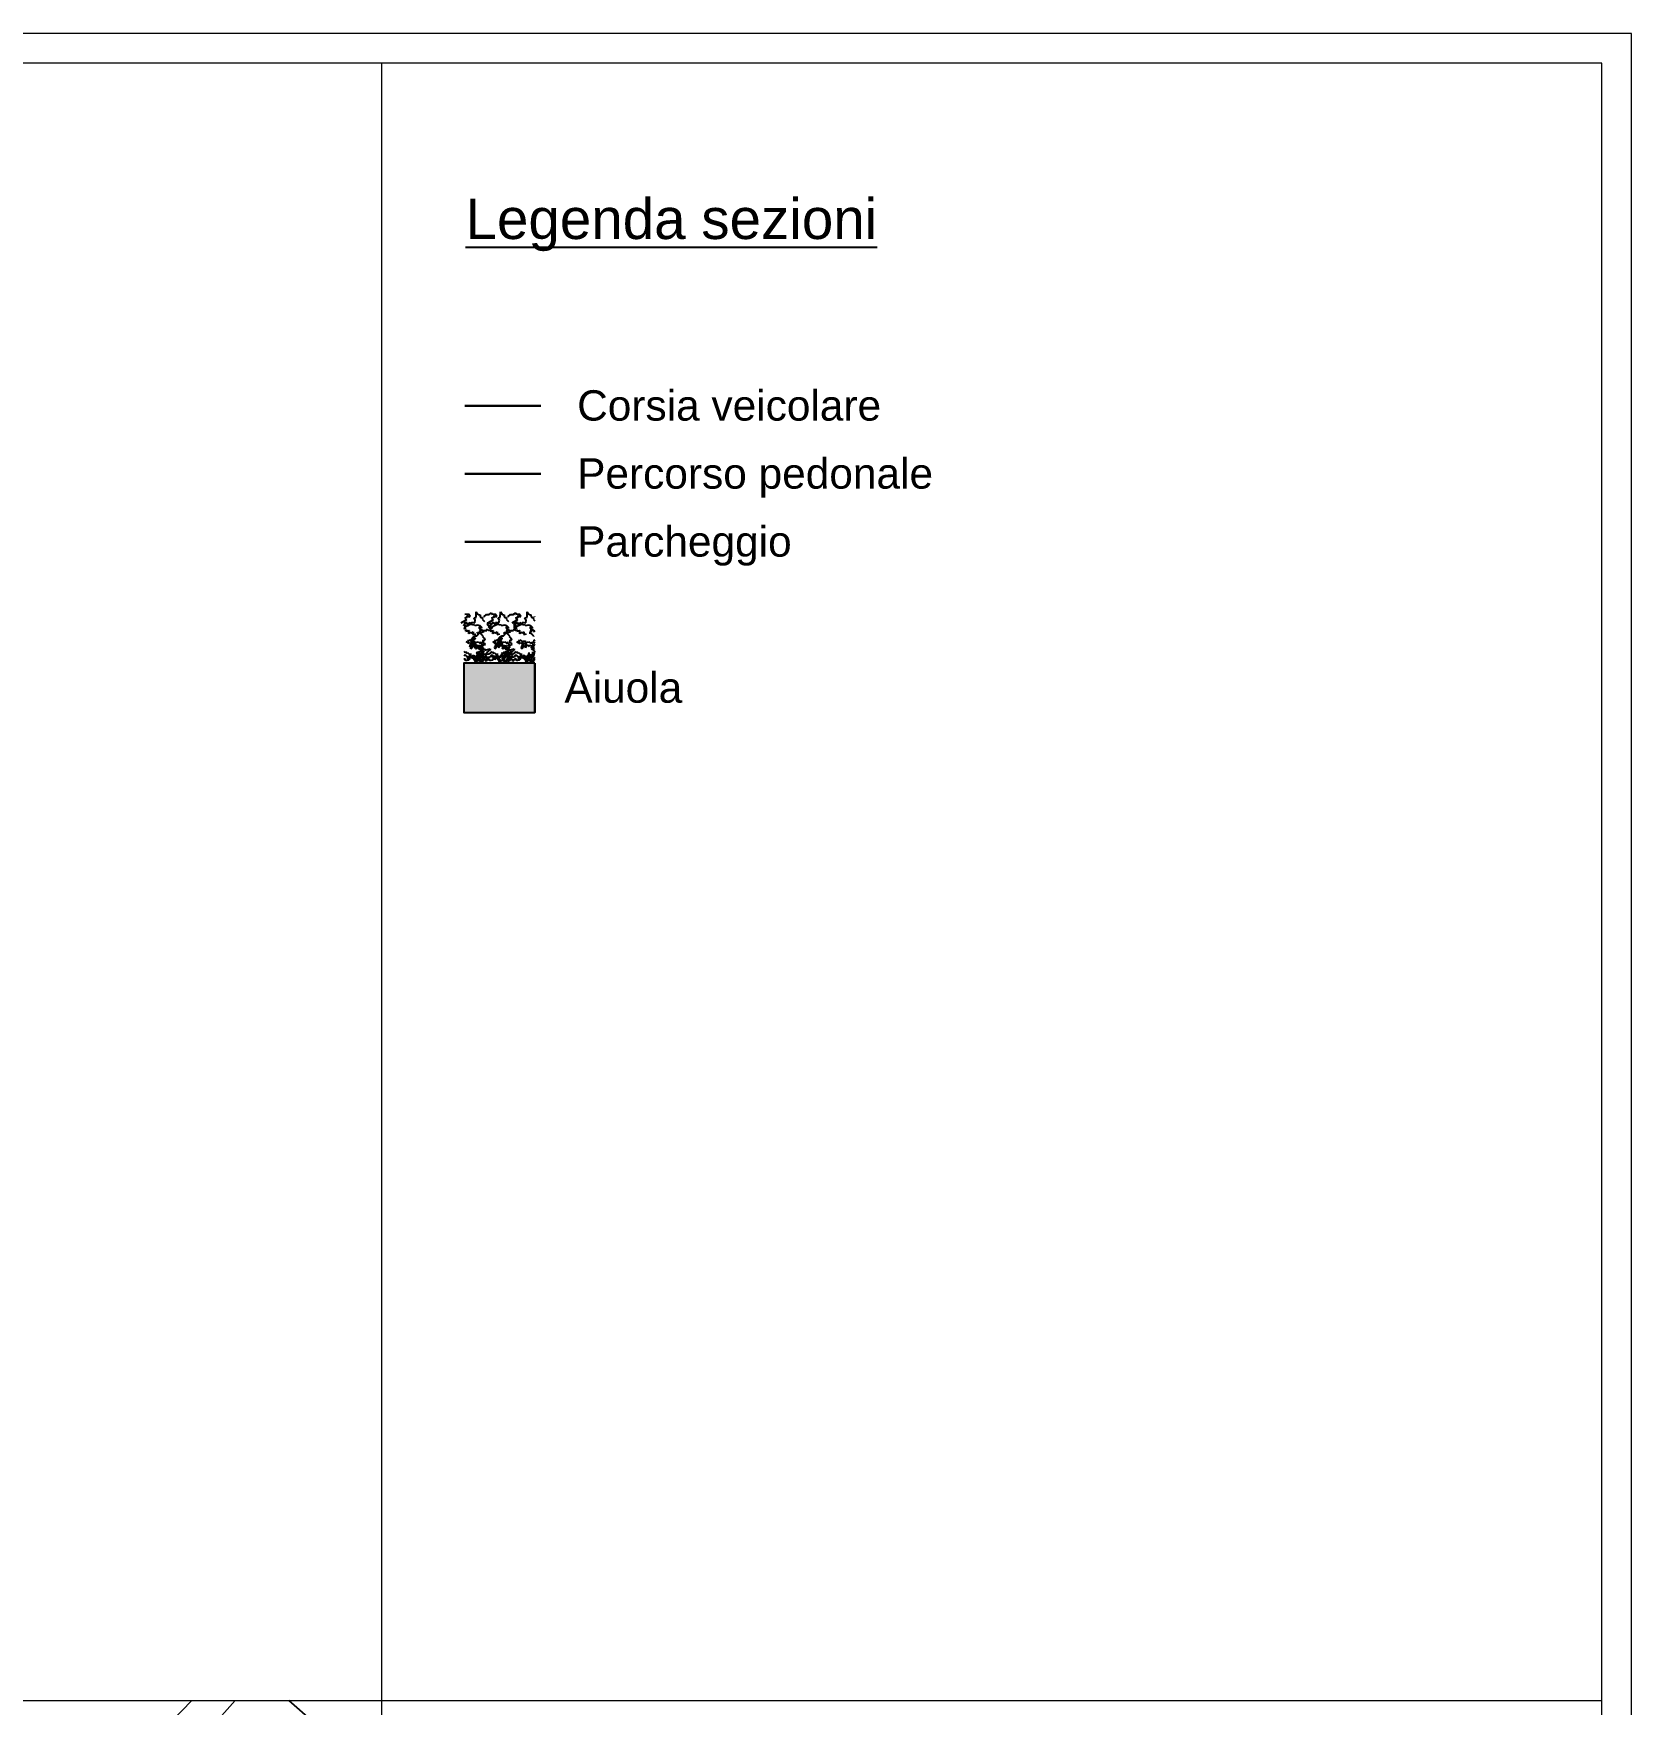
# Model space of a CAD drawing. Header units: millimetres. Extents: x 366 to 1555, y 702 to 1543.
# Drawn here: x 1286.3 to 1554.8, y 1261.9 to 1542.7 of the extents above; entities that cross this region are included whole.
import ezdxf

# ---------------------------------------------------------------- set-up
doc = ezdxf.new("R2010")
doc.units = ezdxf.units.MM
for name, color, linetype, lineweight in [('1_BASE', 7, 'Continuous', 0), ('1_CARTIGLIO', 7, 'Continuous', 9), ('6_SEDE STRADALE', 7, 'Continuous', 30), ('6_SEZIONE MARCI', 30, 'Continuous', 30), ('6_SEZIONE PARCH', 251, 'Continuous', 30)]:
    doc.layers.add(name, color=color, linetype=linetype, lineweight=lineweight)
for name, color, linetype in [('4_zona 30', 252, 'Continuous'), ('6_ERBA', 92, 'Continuous'), ('cartiglio', 7, 'Continuous'), ('PIANTE', 96, 'Continuous')]:
    doc.layers.add(name, color=color, linetype=linetype)
doc.styles.get("Standard").update_dxf_attribs({"font": 'arial.ttf'})

msp = doc.modelspace()

# ---------------------------------------------------------------- hatches: boundary and pattern name
at = {"layer": '6_ERBA', "ltscale": 100, "transparency": 33554687}
h = msp.add_hatch(color=24, dxfattribs=at)
h.dxf.hatch_style = 1
h.paths.add_polyline_path([(1358.58428, 1436.87445), (1358.58428, 1428.57445), (1370.53071, 1428.57445), (1370.53071, 1436.87445)])

# ---------------------------------------------------------------- linework, layer by layer
at = {"layer": '1_BASE'}
msp.add_line((1312.89448, 1262.63522), (1304.17439, 1253.67422), dxfattribs=at)
for points in [[(1320.13906, 1262.63522), (1316.06439, 1257.99422), (1325.39339, 1249.80722), (1327.64339, 1252.43622), (1329.83839, 1255.01422), (1333.28339, 1259.03322), (1329.17821, 1262.63522)], [(1329.17821, 1262.63522), (1333.28339, 1259.03322), (1325.38293, 1249.8164), (1316.06439, 1257.99422), (1320.13906, 1262.63522)]]:
    msp.add_lwpolyline(points, dxfattribs=at)
at = {"layer": '1_CARTIGLIO'}
msp.add_line((1344.79901, 998.68381), (1344.79901, 1537.68381), dxfattribs=at)
for points in [[(365.79901, 701.68381), (1554.79901, 701.68381), (1554.79901, 1542.68381), (365.79901, 1542.68381)], [(370.79901, 706.68381), (1549.79901, 706.68381), (1549.79901, 1537.68381), (370.79901, 1537.68381)]]:
    msp.add_lwpolyline(points, close=True, dxfattribs=at)
at = {"layer": '1_CARTIGLIO', "ltscale": 100}
msp.add_lwpolyline([(719.0962, 706.68381), (719.0962, 1262.63522), (1549.79901, 1262.63522)], dxfattribs=at)
at = {"layer": '4_zona 30'}
for p, q in [((1358.58428, 1436.87445), (1358.58428, 1428.57445)), ((1370.53071, 1436.87445), (1370.53071, 1428.57445))]:
    msp.add_line(p, q, dxfattribs=at)
msp.add_lwpolyline([(1370.53071, 1436.87445), (1358.58428, 1436.87445), (1358.58428, 1428.57445), (1370.53071, 1428.57445), (1370.53071, 1436.87445)], dxfattribs=at)
at = {"layer": '6_SEDE STRADALE', "ltscale": 100}
msp.add_line((1358.7531, 1480.11878), (1371.5031, 1480.11878), dxfattribs=at)
at = {"layer": '6_SEZIONE MARCI', "ltscale": 100}
msp.add_line((1358.7531, 1468.69293), (1371.5031, 1468.69293), dxfattribs=at)
at = {"layer": '6_SEZIONE PARCH', "ltscale": 100}
msp.add_line((1358.7531, 1457.26707), (1371.5031, 1457.26707), dxfattribs=at)
at = {"layer": 'PIANTE', "linetype": 'Continuous'}
for p, q in [((1359.04044, 1444.15387), (1358.0922, 1443.58274)), ((1358.91114, 1443.61203), (1358.50885, 1443.15805)), ((1358.96626, 1443.02738), (1358.52677, 1443.31914)), ((1358.65608, 1443.6999), (1359.29325, 1443.41976)), ((1359.12665, 1444.57856), (1358.73873, 1444.44676)), ((1358.73873, 1444.44676), (1359.04044, 1444.15387)), ((1358.7531, 1445.13505), (1359.36236, 1445.14954)), ((1358.96861, 1443.84634), (1358.91114, 1443.61203)), ((1358.93987, 1443.09948), (1359.25596, 1443.21663)), ((1359.25596, 1444.90074), (1359.05481, 1444.84216)), ((1359.05481, 1444.84216), (1359.12665, 1444.57856)), ((1359.25596, 1444.71036), (1359.25596, 1444.90074)), ((1359.41399, 1444.54927), (1359.25596, 1444.71036)), ((1359.25596, 1443.21663), (1359.66866, 1443.41131)), ((1359.29325, 1443.41976), (1359.41742, 1443.71508)), ((1359.36236, 1445.14954), (1359.6295, 1444.82752)), ((1359.6295, 1444.82752), (1359.41399, 1444.54927)), ((1359.41742, 1443.71508), (1359.94914, 1443.36308)), ((1359.66866, 1443.41131), (1360.36403, 1443.34803)), ((1359.94914, 1443.36308), (1359.86293, 1443.77311)), ((1359.86293, 1443.77311), (1360.43762, 1443.68525)), ((1360.31148, 1444.4745), (1360.66745, 1444.60529)), ((1360.51016, 1444.11167), (1360.31148, 1444.4745)), ((1360.36403, 1443.34803), (1360.48407, 1443.19615)), ((1360.43762, 1443.68525), (1360.51016, 1444.11167)), ((1360.48407, 1443.19615), (1360.89385, 1443.31006)), ((1360.66745, 1444.60529), (1360.68187, 1445.50116)), ((1360.68187, 1445.50116), (1360.99444, 1445.04407)), ((1360.89385, 1443.31006), (1361.25266, 1443.20576)), ((1360.99444, 1445.04407), (1361.32143, 1445.03141)), ((1361.25266, 1443.20576), (1361.52714, 1442.93035)), ((1361.32143, 1445.03141), (1361.34276, 1444.63714)), ((1361.34276, 1444.63714), (1361.73742, 1444.58209)), ((1361.73742, 1444.58209), (1361.67321, 1444.28567)), ((1361.67321, 1444.28567), (1362.0755, 1443.89028)), ((1361.95472, 1444.68967), (1362.37278, 1445.04828)), ((1362.37278, 1445.04828), (1362.83696, 1445.07647)), ((1362.56833, 1443.31914), (1362.69764, 1443.6999)), ((1363.00782, 1443.02738), (1362.56833, 1443.31914)), ((1363.54096, 1444.15387), (1362.59272, 1443.58274)), ((1362.69764, 1443.6999), (1363.33482, 1443.41976)), ((1362.83696, 1445.07647), (1363.25856, 1445.33518)), ((1363.41165, 1443.61203), (1363.00937, 1443.15805)), ((1363.00937, 1443.15805), (1363.02263, 1442.7869)), ((1363.62716, 1444.57856), (1363.23925, 1444.44676)), ((1363.23925, 1444.44676), (1363.54096, 1444.15387)), ((1363.25856, 1445.33518), (1363.25362, 1445.13505)), ((1363.25362, 1445.13505), (1363.86287, 1445.14954)), ((1363.33482, 1443.41976), (1363.45899, 1443.71508)), ((1363.46912, 1443.84634), (1363.41165, 1443.61203)), ((1363.44039, 1443.09948), (1363.75647, 1443.21663)), ((1363.45899, 1443.71508), (1363.9907, 1443.36308)), ((1363.75647, 1444.90074), (1363.55533, 1444.84216)), ((1363.55533, 1444.84216), (1363.62716, 1444.57856)), ((1363.75647, 1444.71036), (1363.75647, 1444.90074)), ((1363.91451, 1444.54927), (1363.75647, 1444.71036)), ((1363.75647, 1443.21663), (1364.16917, 1443.41131)), ((1363.86287, 1445.14954), (1364.13002, 1444.82752)), ((1363.9907, 1443.36308), (1363.9045, 1443.77311)), ((1363.9045, 1443.77311), (1364.47919, 1443.68525)), ((1364.13002, 1444.82752), (1363.91451, 1444.54927)), ((1364.16917, 1443.41131), (1364.86455, 1443.34803)), ((1364.35304, 1444.4745), (1364.70901, 1444.60529)), ((1364.55172, 1444.11167), (1364.35304, 1444.4745)), ((1364.47919, 1443.68525), (1364.55172, 1444.11167)), ((1364.70901, 1444.60529), (1364.72343, 1445.50116)), ((1364.72343, 1445.50116), (1365.036, 1445.04407)), ((1364.86455, 1443.34803), (1364.98459, 1443.19615)), ((1364.98459, 1443.19615), (1365.39436, 1443.31006)), ((1365.036, 1445.04407), (1365.363, 1445.03141)), ((1365.363, 1445.03141), (1365.38432, 1444.63714)), ((1365.38432, 1444.63714), (1365.77898, 1444.58209)), ((1365.39436, 1443.31006), (1365.75317, 1443.20576)), ((1365.77898, 1444.58209), (1365.71477, 1444.28567)), ((1365.71477, 1444.28567), (1366.11706, 1443.89028)), ((1365.75317, 1443.20576), (1366.02765, 1442.93035)), ((1365.99629, 1444.68967), (1366.41434, 1445.04828)), ((1366.41434, 1445.04828), (1366.87853, 1445.07647)), ((1367.58252, 1444.15387), (1366.63428, 1443.58274)), ((1366.87853, 1445.07647), (1367.30012, 1445.33518)), ((1367.45322, 1443.61203), (1367.05093, 1443.15805)), ((1367.05093, 1443.15805), (1367.06419, 1442.7869)), ((1367.06885, 1443.31914), (1367.19816, 1443.6999)), ((1367.50834, 1443.02738), (1367.06885, 1443.31914)), ((1367.19816, 1443.6999), (1367.83533, 1443.41976)), ((1367.66873, 1444.57856), (1367.28081, 1444.44676)), ((1367.28081, 1444.44676), (1367.58252, 1444.15387)), ((1367.30012, 1445.33518), (1367.29518, 1445.13505)), ((1367.29518, 1445.13505), (1367.90444, 1445.14954)), ((1367.51069, 1443.84634), (1367.45322, 1443.61203)), ((1367.48195, 1443.09948), (1367.79804, 1443.21663)), ((1367.79804, 1444.90074), (1367.59689, 1444.84216)), ((1367.59689, 1444.84216), (1367.66873, 1444.57856)), ((1367.79804, 1444.71036), (1367.79804, 1444.90074)), ((1367.95607, 1444.54927), (1367.79804, 1444.71036)), ((1367.79804, 1443.21663), (1368.21074, 1443.41131)), ((1367.83533, 1443.41976), (1367.9595, 1443.71508)), ((1367.90444, 1445.14954), (1368.17158, 1444.82752)), ((1368.17158, 1444.82752), (1367.95607, 1444.54927)), ((1367.9595, 1443.71508), (1368.49121, 1443.36308)), ((1368.21074, 1443.41131), (1368.90611, 1443.34803)), ((1368.49121, 1443.36308), (1368.40501, 1443.77311)), ((1368.40501, 1443.77311), (1368.9797, 1443.68525)), ((1368.85356, 1444.4745), (1369.20953, 1444.60529)), ((1369.05224, 1444.11167), (1368.85356, 1444.4745)), ((1368.90611, 1443.34803), (1369.02615, 1443.19615)), ((1368.9797, 1443.68525), (1369.05224, 1444.11167)), ((1369.02615, 1443.19615), (1369.43592, 1443.31006)), ((1369.20953, 1444.60529), (1369.22395, 1445.50116)), ((1369.22395, 1445.50116), (1369.53652, 1445.04407)), ((1369.43592, 1443.31006), (1369.79474, 1443.20576)), ((1369.53652, 1445.04407), (1369.86351, 1445.03141)), ((1369.79474, 1443.20576), (1370.06922, 1442.93035)), ((1369.86351, 1445.03141), (1369.88484, 1444.63714)), ((1369.88484, 1444.63714), (1370.2795, 1444.58209)), ((1370.2795, 1444.58209), (1370.21529, 1444.28567)), ((1370.21529, 1444.28567), (1370.53071, 1443.97566)), ((1370.4968, 1444.68967), (1370.53071, 1444.71875)), ((1358.52211, 1442.7869), (1358.81599, 1442.68987)), ((1358.68481, 1442.96767), (1358.96626, 1443.02738)), ((1358.94556, 1442.64346), (1358.68481, 1442.96767)), ((1358.74232, 1442.42583), (1359.1401, 1442.44094)), ((1358.81599, 1442.68987), (1358.93987, 1443.09948)), ((1358.91947, 1440.55083), (1359.42859, 1440.18379)), ((1359.1401, 1442.44094), (1358.94556, 1442.27219)), ((1358.94556, 1442.27219), (1359.51815, 1442.39654)), ((1359.51815, 1442.39654), (1359.25954, 1442.05972)), ((1359.25954, 1442.05972), (1359.47505, 1441.88399)), ((1359.30027, 1440.53818), (1359.44928, 1440.82507)), ((1359.42859, 1440.18379), (1359.30027, 1440.53818)), ((1359.44928, 1440.82507), (1359.81353, 1440.62256)), ((1359.47505, 1441.88399), (1359.64508, 1442.13717)), ((1359.60544, 1439.62265), (1359.73375, 1440.30191)), ((1359.64508, 1442.13717), (1359.86031, 1441.94732)), ((1359.73375, 1440.30191), (1360.10213, 1440.66897)), ((1359.79548, 1440.62456), (1359.80825, 1440.88836)), ((1359.92798, 1440.83026), (1359.79548, 1440.62456)), ((1360.2265, 1440.34632), (1359.79548, 1440.0095)), ((1359.80825, 1440.88836), (1360.14767, 1441.23221)), ((1359.81353, 1440.62256), (1359.82659, 1440.32711)), ((1359.82659, 1440.32711), (1360.01634, 1440.60568)), ((1359.86031, 1441.94732), (1360.13595, 1442.16223)), ((1360.22631, 1441.00648), (1359.92798, 1440.83026)), ((1360.01634, 1440.60568), (1360.34748, 1440.61834)), ((1360.10213, 1440.66897), (1360.50363, 1440.98117)), ((1360.13595, 1442.16223), (1360.12158, 1441.67896)), ((1360.12158, 1441.67896), (1360.5957, 1441.82541)), ((1360.14767, 1441.23221), (1360.47052, 1441.49167)), ((1360.15466, 1439.96557), (1360.55744, 1440.37786)), ((1360.54088, 1441.14993), (1360.22631, 1441.00648)), ((1360.55744, 1440.37786), (1360.2265, 1440.34632)), ((1360.34748, 1440.61834), (1360.29574, 1440.08464)), ((1360.47052, 1441.49167), (1360.74372, 1441.48859)), ((1360.47165, 1440.33988), (1360.98491, 1440.44536)), ((1360.58341, 1440.02768), (1360.47165, 1440.33988)), ((1360.50363, 1440.98117), (1360.54088, 1441.14993)), ((1360.74372, 1441.48859), (1361.09553, 1441.81653)), ((1361.09553, 1441.81653), (1360.80993, 1441.87771)), ((1360.8389, 1441.91357), (1360.88443, 1442.0317)), ((1360.88443, 1442.0317), (1361.50945, 1442.0528)), ((1360.98491, 1440.44536), (1361.24981, 1440.23019)), ((1361.34915, 1442.02327), (1361.03044, 1441.99374)), ((1361.03044, 1441.99374), (1361.24981, 1441.90092)), ((1361.51886, 1442.71096), (1361.12564, 1442.95145)), ((1361.12564, 1442.95145), (1361.33654, 1442.60723)), ((1361.64413, 1442.32221), (1361.20015, 1442.38188)), ((1361.20015, 1442.38188), (1361.34915, 1442.02327)), ((1361.24981, 1441.90092), (1361.42573, 1441.787)), ((1361.24981, 1440.23019), (1361.56025, 1440.41161)), ((1361.33654, 1442.60723), (1361.76307, 1442.43251)), ((1361.42573, 1441.787), (1361.76721, 1441.50222)), ((1361.50945, 1442.0528), (1361.93164, 1442.17937)), ((1361.52714, 1442.93035), (1361.51886, 1442.71096)), ((1361.56025, 1440.41161), (1361.62647, 1439.77032)), ((1361.76721, 1441.50222), (1361.70926, 1441.33979)), ((1361.70926, 1441.33979), (1361.999, 1441.08243)), ((1361.8086, 1440.79976), (1361.74651, 1440.39895)), ((1361.74651, 1440.39895), (1362.08592, 1440.17113)), ((1361.76307, 1442.43251), (1361.89579, 1442.12271)), ((1361.92036, 1440.62678), (1361.8086, 1440.79976)), ((1362.09834, 1440.77444), (1361.92036, 1440.62678)), ((1361.93164, 1442.17937), (1362.00804, 1442.36725)), ((1361.999, 1441.08243), (1362.09834, 1440.77444)), ((1362.00804, 1442.36725), (1362.22356, 1442.35261)), ((1362.22356, 1442.35261), (1362.45317, 1442.37766)), ((1362.35797, 1442.52533), (1362.52561, 1442.53377)), ((1362.45317, 1442.37766), (1362.35797, 1442.52533)), ((1362.52561, 1442.53377), (1362.78388, 1442.42583)), ((1362.72638, 1442.96767), (1363.00782, 1443.02738)), ((1362.98713, 1442.64346), (1362.72638, 1442.96767)), ((1362.78388, 1442.42583), (1363.18166, 1442.44094)), ((1363.18166, 1442.44094), (1362.98713, 1442.27219)), ((1362.98713, 1442.27219), (1363.55971, 1442.39654)), ((1363.02263, 1442.7869), (1363.31651, 1442.68987)), ((1363.55971, 1442.39654), (1363.3011, 1442.05972)), ((1363.3011, 1442.05972), (1363.51661, 1441.88399)), ((1363.31651, 1442.68987), (1363.44039, 1443.09948)), ((1363.41999, 1440.55083), (1363.9291, 1440.18379)), ((1363.51661, 1441.88399), (1363.68664, 1442.13717)), ((1363.68664, 1442.13717), (1363.90188, 1441.94732)), ((1363.80079, 1440.53818), (1363.9498, 1440.82507)), ((1363.9291, 1440.18379), (1363.80079, 1440.53818)), ((1363.90188, 1441.94732), (1364.17751, 1442.16223)), ((1363.9498, 1440.82507), (1364.31404, 1440.62256)), ((1364.10595, 1439.62265), (1364.23426, 1440.30191)), ((1364.17751, 1442.16223), (1364.16314, 1441.67896)), ((1364.16314, 1441.67896), (1364.63726, 1441.82541)), ((1364.23426, 1440.30191), (1364.60265, 1440.66897)), ((1364.296, 1440.62456), (1364.30877, 1440.88836)), ((1364.4285, 1440.83026), (1364.296, 1440.62456)), ((1364.72701, 1440.34632), (1364.296, 1440.0095)), ((1364.30877, 1440.88836), (1364.64818, 1441.23221)), ((1364.31404, 1440.62256), (1364.3271, 1440.32711)), ((1364.3271, 1440.32711), (1364.51686, 1440.60568)), ((1364.72683, 1441.00648), (1364.4285, 1440.83026)), ((1364.51686, 1440.60568), (1364.848, 1440.61834)), ((1364.60265, 1440.66897), (1365.00415, 1440.98117)), ((1364.64818, 1441.23221), (1364.97104, 1441.49167)), ((1364.65518, 1439.96557), (1365.05796, 1440.37786)), ((1365.0414, 1441.14993), (1364.72683, 1441.00648)), ((1365.05796, 1440.37786), (1364.72701, 1440.34632)), ((1364.848, 1440.61834), (1364.79625, 1440.08464)), ((1364.97104, 1441.49167), (1365.24424, 1441.48859)), ((1364.97217, 1440.33988), (1365.48542, 1440.44536)), ((1365.08393, 1440.02768), (1364.97217, 1440.33988)), ((1365.00415, 1440.98117), (1365.0414, 1441.14993)), ((1365.24424, 1441.48859), (1365.59605, 1441.81653)), ((1365.59605, 1441.81653), (1365.31045, 1441.87771)), ((1365.33942, 1441.91357), (1365.38495, 1442.0317)), ((1365.38495, 1442.0317), (1366.00996, 1442.0528)), ((1365.48542, 1440.44536), (1365.75033, 1440.23019)), ((1365.84967, 1442.02327), (1365.53096, 1441.99374)), ((1365.53096, 1441.99374), (1365.75033, 1441.90092)), ((1366.01937, 1442.71096), (1365.62616, 1442.95145)), ((1365.62616, 1442.95145), (1365.83706, 1442.60723)), ((1366.14464, 1442.32221), (1365.70066, 1442.38188)), ((1365.70066, 1442.38188), (1365.84967, 1442.02327)), ((1365.75033, 1441.90092), (1365.92624, 1441.787)), ((1365.75033, 1440.23019), (1366.06077, 1440.41161)), ((1365.83706, 1442.60723), (1366.26358, 1442.43251)), ((1365.92624, 1441.787), (1366.26772, 1441.50222)), ((1366.00996, 1442.0528), (1366.43216, 1442.17937)), ((1366.02765, 1442.93035), (1366.01937, 1442.71096)), ((1366.06077, 1440.41161), (1366.12699, 1439.77032)), ((1366.26772, 1441.50222), (1366.20978, 1441.33979)), ((1366.20978, 1441.33979), (1366.49952, 1441.08243)), ((1366.30912, 1440.79976), (1366.24703, 1440.39895)), ((1366.24703, 1440.39895), (1366.58644, 1440.17113)), ((1366.26358, 1442.43251), (1366.3963, 1442.12271)), ((1366.42087, 1440.62678), (1366.30912, 1440.79976)), ((1366.59885, 1440.77444), (1366.42087, 1440.62678)), ((1366.43216, 1442.17937), (1366.50856, 1442.36725)), ((1366.49952, 1441.08243), (1366.59885, 1440.77444)), ((1366.50856, 1442.36725), (1366.72407, 1442.35261)), ((1366.72407, 1442.35261), (1366.95369, 1442.37766)), ((1366.85849, 1442.52533), (1367.02613, 1442.53377)), ((1366.95369, 1442.37766), (1366.85849, 1442.52533)), ((1367.02613, 1442.53377), (1367.2844, 1442.42583)), ((1367.06419, 1442.7869), (1367.35807, 1442.68987)), ((1367.22689, 1442.96767), (1367.50834, 1443.02738)), ((1367.48764, 1442.64346), (1367.22689, 1442.96767)), ((1367.2844, 1442.42583), (1367.68218, 1442.44094)), ((1367.35807, 1442.68987), (1367.48195, 1443.09948)), ((1367.46155, 1440.55083), (1367.97067, 1440.18379)), ((1367.68218, 1442.44094), (1367.48764, 1442.27219)), ((1367.48764, 1442.27219), (1368.06023, 1442.39654)), ((1368.06023, 1442.39654), (1367.80162, 1442.05972)), ((1367.80162, 1442.05972), (1368.01713, 1441.88399)), ((1367.84235, 1440.53818), (1367.99136, 1440.82507)), ((1367.97067, 1440.18379), (1367.84235, 1440.53818)), ((1367.99136, 1440.82507), (1368.35561, 1440.62256)), ((1368.01713, 1441.88399), (1368.18716, 1442.13717)), ((1368.18716, 1442.13717), (1368.40239, 1441.94732)), ((1368.35561, 1440.62256), (1368.36867, 1440.32711)), ((1368.36867, 1440.32711), (1368.55842, 1440.60568)), ((1368.40239, 1441.94732), (1368.67803, 1442.16223)), ((1368.55842, 1440.60568), (1368.88956, 1440.61834)), ((1368.67803, 1442.16223), (1368.66366, 1441.67896)), ((1368.66366, 1441.67896), (1369.13778, 1441.82541)), ((1368.88956, 1440.61834), (1368.83782, 1440.08464)), ((1369.01373, 1440.33988), (1369.52699, 1440.44536)), ((1369.12549, 1440.02768), (1369.01373, 1440.33988)), ((1369.52699, 1440.44536), (1369.79189, 1440.23019)), ((1369.89123, 1442.02327), (1369.57252, 1441.99374)), ((1369.57252, 1441.99374), (1369.79189, 1441.90092)), ((1370.06094, 1442.71096), (1369.66772, 1442.95145)), ((1369.66772, 1442.95145), (1369.87862, 1442.60723)), ((1370.18621, 1442.32221), (1369.74222, 1442.38188)), ((1369.74222, 1442.38188), (1369.89123, 1442.02327)), ((1369.79189, 1441.90092), (1369.96781, 1441.787)), ((1369.79189, 1440.23019), (1370.10233, 1440.41161)), ((1369.87862, 1442.60723), (1370.30515, 1442.43251)), ((1369.96781, 1441.787), (1370.30929, 1441.50222)), ((1370.06922, 1442.93035), (1370.06094, 1442.71096)), ((1370.10233, 1440.41161), (1370.16855, 1439.77032)), ((1370.30929, 1441.50222), (1370.25134, 1441.33979)), ((1370.35068, 1440.79976), (1370.28859, 1440.39895)), ((1370.28859, 1440.39895), (1370.53071, 1440.23643)), ((1370.30515, 1442.43251), (1370.43787, 1442.12271)), ((1370.46243, 1440.62678), (1370.35068, 1440.79976)), ((1370.53071, 1440.68342), (1370.46243, 1440.62678)), ((1358.87106, 1437.55535), (1358.58428, 1437.54924)), ((1358.80357, 1438.26414), (1358.62973, 1438.06584)), ((1358.6669, 1438.66221), (1358.87808, 1438.8337)), ((1359.21335, 1437.9224), (1358.80357, 1438.26414)), ((1358.88347, 1437.27689), (1358.87106, 1437.55535)), ((1358.87808, 1438.8337), (1358.97742, 1438.56791)), ((1358.97742, 1438.56791), (1359.19679, 1438.66494)), ((1359.19679, 1438.66494), (1359.48583, 1438.38396)), ((1359.30441, 1437.45832), (1359.21335, 1437.9224)), ((1359.59127, 1437.60176), (1359.29739, 1437.40769)), ((1359.46308, 1437.90448), (1359.30441, 1437.45832)), ((1359.46068, 1438.06179), (1359.31394, 1437.8338)), ((1359.31394, 1437.8338), (1359.59127, 1437.60176)), ((1359.97791, 1438.01785), (1359.46068, 1438.06179)), ((1359.66038, 1437.64395), (1359.46308, 1437.90448)), ((1359.48583, 1438.38396), (1359.85938, 1438.38396)), ((1359.56122, 1440.2731), (1360.10717, 1440.25845)), ((1359.79548, 1440.0095), (1359.60544, 1439.62265)), ((1360.03534, 1439.90699), (1359.62024, 1439.47499)), ((1359.62024, 1439.47499), (1359.74799, 1439.36515)), ((1359.9664, 1437.98998), (1359.66038, 1437.64395)), ((1359.74799, 1439.36515), (1359.86293, 1439.37979)), ((1360.20386, 1440.14159), (1359.7527, 1439.99393)), ((1359.7527, 1439.99393), (1360.03534, 1439.90699)), ((1360.07555, 1437.74099), (1359.82519, 1437.90448)), ((1359.86293, 1439.37979), (1360.22211, 1439.93627)), ((1359.98944, 1437.82959), (1359.9664, 1437.98998)), ((1360.12158, 1438.22288), (1359.97791, 1438.01785)), ((1360.16122, 1437.80005), (1359.98944, 1437.82959)), ((1360.43979, 1437.3444), (1360.07555, 1437.74099)), ((1360.10717, 1440.25845), (1360.20386, 1440.14159)), ((1360.50188, 1437.63763), (1360.12108, 1437.90552)), ((1360.43152, 1437.99412), (1360.12158, 1438.22288)), ((1360.25523, 1439.7459), (1360.15466, 1439.96557)), ((1360.26883, 1438.18398), (1360.16122, 1437.80005)), ((1360.22211, 1439.93627), (1360.40889, 1439.46766)), ((1360.57131, 1439.8777), (1360.25523, 1439.7459)), ((1360.35576, 1437.98147), (1360.26883, 1438.18398)), ((1360.29574, 1440.08464), (1360.58341, 1440.02768)), ((1360.69103, 1437.90552), (1360.35576, 1437.98147)), ((1360.40889, 1439.46766), (1360.6675, 1439.95092)), ((1360.43152, 1437.99412), (1360.56604, 1437.97303)), ((1360.67573, 1437.37182), (1360.50188, 1437.63763)), ((1360.51718, 1437.64395), (1360.69103, 1437.90552)), ((1360.5565, 1437.59332), (1360.51718, 1437.64395)), ((1360.73656, 1437.5659), (1360.5565, 1437.59332)), ((1360.55744, 1439.30201), (1360.70062, 1439.76054)), ((1360.73956, 1439.31045), (1360.55744, 1439.30201)), ((1360.56604, 1437.97303), (1360.84129, 1438.27258)), ((1360.70062, 1439.76054), (1360.57131, 1439.8777)), ((1360.6675, 1439.95092), (1361.02341, 1439.70282)), ((1360.71499, 1438.54505), (1360.81556, 1438.73543)), ((1360.79958, 1438.46033), (1360.71499, 1438.54505)), ((1361.03044, 1437.96881), (1360.73656, 1437.5659)), ((1360.92182, 1439.62615), (1360.73956, 1439.31045)), ((1360.9305, 1438.54505), (1360.79958, 1438.46033)), ((1360.80579, 1438.011), (1360.80993, 1438.18398)), ((1361.00234, 1437.94463), (1360.80579, 1438.011)), ((1360.80993, 1438.18398), (1361.36044, 1438.63541)), ((1360.81556, 1438.73543), (1361.08854, 1438.80865)), ((1360.88776, 1438.53151), (1361.02341, 1437.8338)), ((1361.02341, 1437.8338), (1360.90752, 1437.22626)), ((1361.23221, 1439.78984), (1360.92182, 1439.62615)), ((1361.36044, 1438.63541), (1360.9305, 1438.54505)), ((1361.17952, 1437.66318), (1360.99754, 1438.68827)), ((1361.1659, 1438.19242), (1361.00234, 1437.94463)), ((1361.02341, 1439.70282), (1361.04825, 1439.88423)), ((1361.22084, 1437.8549), (1361.03044, 1437.96881)), ((1361.04825, 1439.88423), (1361.32143, 1439.84626)), ((1361.05828, 1439.40749), (1361.43335, 1439.76054)), ((1361.27351, 1439.06153), (1361.05828, 1439.40749)), ((1361.08854, 1438.80865), (1361.53221, 1438.87168)), ((1361.4515, 1438.15445), (1361.1659, 1438.19242)), ((1361.17952, 1437.66318), (1361.61532, 1438.21562)), ((1361.19643, 1437.09531), (1361.32005, 1437.51808)), ((1361.22705, 1438.23882), (1361.22084, 1437.8549)), ((1361.42366, 1438.21984), (1361.22705, 1438.23882)), ((1361.43335, 1439.76054), (1361.23221, 1439.78984)), ((1361.54256, 1439.16279), (1361.27351, 1439.06153)), ((1361.32005, 1437.51808), (1361.51479, 1437.82139)), ((1361.32143, 1439.84626), (1361.65884, 1439.68732)), ((1361.39882, 1439.61422), (1361.33654, 1439.32955)), ((1361.33654, 1439.32955), (1361.65545, 1439.167)), ((1361.35208, 1437.01984), (1361.86071, 1437.72515)), ((1361.44849, 1439.47499), (1361.39882, 1439.61422)), ((1361.56024, 1437.84747), (1361.42366, 1438.21984)), ((1361.65884, 1439.68732), (1361.42896, 1439.54088)), ((1361.42896, 1439.54088), (1361.56978, 1439.37795)), ((1361.8119, 1439.47206), (1361.44849, 1439.47499)), ((1362.05115, 1438.44254), (1361.4515, 1438.15445)), ((1361.85206, 1438.63963), (1361.47636, 1438.64552)), ((1361.47636, 1438.64552), (1361.7879, 1438.27258)), ((1361.47646, 1437.34421), (1361.70813, 1437.58066)), ((1361.51479, 1437.82139), (1361.83847, 1438.16099)), ((1361.53221, 1438.87168), (1361.54256, 1439.16279)), ((1361.54256, 1437.75364), (1361.6345, 1437.97393)), ((1362.16757, 1437.79583), (1361.54256, 1437.75364)), ((1361.69684, 1438.32742), (1361.56024, 1437.84747)), ((1361.56978, 1439.37795), (1361.64429, 1439.13326)), ((1361.61532, 1438.21562), (1361.65966, 1438.67152)), ((1361.62647, 1439.77032), (1361.8119, 1439.47206)), ((1361.6345, 1437.97393), (1362.30976, 1438.13501)), ((1361.64429, 1439.13326), (1362.04676, 1439.36515)), ((1361.65545, 1439.167), (1361.91622, 1438.87589)), ((1361.69396, 1437.16298), (1361.99198, 1437.60598)), ((1361.7879, 1438.27258), (1361.69684, 1438.32742)), ((1361.70813, 1437.58066), (1362.16757, 1437.79583)), ((1361.94933, 1440.00448), (1361.79204, 1439.79142)), ((1361.83847, 1438.16099), (1361.89439, 1438.73102)), ((1361.91622, 1438.87589), (1361.85206, 1438.63963)), ((1361.86071, 1437.72515), (1362.19363, 1438.1194)), ((1362.23792, 1437.53459), (1361.89439, 1437.39503)), ((1362.06523, 1439.88002), (1361.94933, 1440.00448)), ((1361.99198, 1437.60598), (1362.45556, 1438.19242)), ((1362.04676, 1439.36515), (1362.1186, 1439.05761)), ((1362.30976, 1438.13501), (1362.05115, 1438.44254)), ((1362.08592, 1440.17113), (1362.06523, 1439.88002)), ((1362.1186, 1439.05761), (1362.995, 1439.27728)), ((1362.32413, 1437.16848), (1362.23792, 1437.53459)), ((1362.62584, 1437.54924), (1362.32413, 1437.16848)), ((1362.62113, 1438.73667), (1362.38106, 1438.63963)), ((1362.38106, 1438.63963), (1362.40594, 1438.39861)), ((1362.60457, 1437.81693), (1362.39771, 1437.50546)), ((1362.40594, 1438.39861), (1362.79084, 1438.47087)), ((1362.86948, 1437.90552), (1362.60457, 1437.81693)), ((1362.69329, 1438.98439), (1362.62113, 1438.73667)), ((1362.91262, 1437.55535), (1362.62584, 1437.54924)), ((1362.93753, 1439.02832), (1362.69329, 1438.98439)), ((1362.79084, 1438.47087), (1363.16741, 1438.66221)), ((1363.0723, 1437.8549), (1362.86948, 1437.90552)), ((1362.92504, 1437.27689), (1362.91262, 1437.55535)), ((1362.995, 1439.27728), (1362.93753, 1439.02832)), ((1363.13024, 1438.06584), (1363.0723, 1437.8549)), ((1363.30409, 1438.26414), (1363.13024, 1438.06584)), ((1363.16741, 1438.66221), (1363.37859, 1438.8337)), ((1363.71387, 1437.9224), (1363.30409, 1438.26414)), ((1363.63283, 1437.60176), (1363.33895, 1437.40769)), ((1363.50225, 1438.06179), (1363.35551, 1437.8338)), ((1363.35551, 1437.8338), (1363.63283, 1437.60176)), ((1363.37859, 1438.8337), (1363.47793, 1438.56791)), ((1363.47793, 1438.56791), (1363.69731, 1438.66494)), ((1364.01947, 1438.01785), (1363.50225, 1438.06179)), ((1363.60278, 1440.2731), (1364.14874, 1440.25845)), ((1364.0769, 1439.90699), (1363.66181, 1439.47499)), ((1363.66181, 1439.47499), (1363.78956, 1439.36515)), ((1363.69731, 1438.66494), (1363.98635, 1438.38396)), ((1363.80493, 1437.45832), (1363.71387, 1437.9224)), ((1363.78956, 1439.36515), (1363.90449, 1439.37979)), ((1364.24543, 1440.14159), (1363.79426, 1439.99393)), ((1363.79426, 1439.99393), (1364.0769, 1439.90699)), ((1363.96359, 1437.90448), (1363.80493, 1437.45832)), ((1364.11711, 1437.74099), (1363.86676, 1437.90448)), ((1363.90449, 1439.37979), (1364.26368, 1439.93627)), ((1364.16089, 1437.64395), (1363.96359, 1437.90448)), ((1363.98635, 1438.38396), (1364.3599, 1438.38396)), ((1364.16314, 1438.22288), (1364.01947, 1438.01785)), ((1364.296, 1440.0095), (1364.10595, 1439.62265)), ((1364.48136, 1437.3444), (1364.11711, 1437.74099)), ((1364.14874, 1440.25845), (1364.24543, 1440.14159)), ((1364.46691, 1437.98998), (1364.16089, 1437.64395)), ((1364.54345, 1437.63763), (1364.16264, 1437.90552)), ((1364.47308, 1437.99412), (1364.16314, 1438.22288)), ((1364.26368, 1439.93627), (1364.45045, 1439.46766)), ((1364.45045, 1439.46766), (1364.70906, 1439.95092)), ((1364.48996, 1437.82959), (1364.46691, 1437.98998)), ((1364.47308, 1437.99412), (1364.6076, 1437.97303)), ((1364.66173, 1437.80005), (1364.48996, 1437.82959)), ((1364.71729, 1437.37182), (1364.54345, 1437.63763)), ((1364.6076, 1437.97303), (1364.88286, 1438.27258)), ((1364.75575, 1439.7459), (1364.65518, 1439.96557)), ((1364.76935, 1438.18398), (1364.66173, 1437.80005)), ((1364.70906, 1439.95092), (1365.06498, 1439.70282)), ((1365.07183, 1439.8777), (1364.75575, 1439.7459)), ((1364.85627, 1437.98147), (1364.76935, 1438.18398)), ((1364.79625, 1440.08464), (1365.08393, 1440.02768)), ((1365.19155, 1437.90552), (1364.85627, 1437.98147)), ((1364.92932, 1438.53151), (1365.06498, 1437.8338)), ((1365.06498, 1437.8338), (1364.94908, 1437.22626)), ((1365.0177, 1437.64395), (1365.19155, 1437.90552)), ((1365.05702, 1437.59332), (1365.0177, 1437.64395)), ((1365.22108, 1437.66318), (1365.03911, 1438.68827)), ((1365.23707, 1437.5659), (1365.05702, 1437.59332)), ((1365.05796, 1439.30201), (1365.20114, 1439.76054)), ((1365.24008, 1439.31045), (1365.05796, 1439.30201)), ((1365.06498, 1439.70282), (1365.08981, 1439.88423)), ((1365.20114, 1439.76054), (1365.07183, 1439.8777)), ((1365.08981, 1439.88423), (1365.363, 1439.84626)), ((1365.2155, 1438.54505), (1365.31607, 1438.73543)), ((1365.3001, 1438.46033), (1365.2155, 1438.54505)), ((1365.22108, 1437.66318), (1365.65688, 1438.21562)), ((1365.53096, 1437.96881), (1365.23707, 1437.5659)), ((1365.23799, 1437.09531), (1365.36161, 1437.51808)), ((1365.42233, 1439.62615), (1365.24008, 1439.31045)), ((1365.43101, 1438.54505), (1365.3001, 1438.46033)), ((1365.30631, 1438.011), (1365.31045, 1438.18398)), ((1365.50285, 1437.94463), (1365.30631, 1438.011)), ((1365.31045, 1438.18398), (1365.86095, 1438.63541)), ((1365.31607, 1438.73543), (1365.58905, 1438.80865)), ((1365.36161, 1437.51808), (1365.55635, 1437.82139)), ((1365.363, 1439.84626), (1365.70041, 1439.68732)), ((1365.39365, 1437.01984), (1365.90227, 1437.72515)), ((1365.73273, 1439.78984), (1365.42233, 1439.62615)), ((1365.86095, 1438.63541), (1365.43101, 1438.54505)), ((1365.70041, 1439.68732), (1365.47053, 1439.54088)), ((1365.47053, 1439.54088), (1365.61135, 1439.37795)), ((1365.66641, 1438.19242), (1365.50285, 1437.94463)), ((1365.72135, 1437.8549), (1365.53096, 1437.96881)), ((1365.55635, 1437.82139), (1365.88003, 1438.16099)), ((1365.55879, 1439.40749), (1365.93387, 1439.76054)), ((1365.77403, 1439.06153), (1365.55879, 1439.40749)), ((1365.58905, 1438.80865), (1366.03273, 1438.87168)), ((1365.61135, 1439.37795), (1365.68585, 1439.13326)), ((1365.65688, 1438.21562), (1365.70122, 1438.67152)), ((1365.95202, 1438.15445), (1365.66641, 1438.19242)), ((1365.68585, 1439.13326), (1366.08832, 1439.36515)), ((1365.72756, 1438.23882), (1365.72135, 1437.8549)), ((1365.92418, 1438.21984), (1365.72756, 1438.23882)), ((1365.93387, 1439.76054), (1365.73273, 1439.78984)), ((1365.73552, 1437.16298), (1366.03354, 1437.60598)), ((1366.04307, 1439.16279), (1365.77403, 1439.06153)), ((1365.89934, 1439.61422), (1365.83706, 1439.32955)), ((1365.83706, 1439.32955), (1366.15597, 1439.167)), ((1365.88003, 1438.16099), (1365.93596, 1438.73102)), ((1365.94901, 1439.47499), (1365.89934, 1439.61422)), ((1365.90227, 1437.72515), (1366.2352, 1438.1194)), ((1366.06076, 1437.84747), (1365.92418, 1438.21984)), ((1366.31242, 1439.47206), (1365.94901, 1439.47499)), ((1366.55167, 1438.44254), (1365.95202, 1438.15445)), ((1366.35258, 1438.63963), (1365.97687, 1438.64552)), ((1365.97687, 1438.64552), (1366.28842, 1438.27258)), ((1365.97697, 1437.34421), (1366.20864, 1437.58066)), ((1366.03273, 1438.87168), (1366.04307, 1439.16279)), ((1366.03354, 1437.60598), (1366.49713, 1438.19242)), ((1366.04307, 1437.75364), (1366.13501, 1437.97393)), ((1366.66809, 1437.79583), (1366.04307, 1437.75364)), ((1366.19736, 1438.32742), (1366.06076, 1437.84747)), ((1366.08832, 1439.36515), (1366.16016, 1439.05761)), ((1366.12699, 1439.77032), (1366.31242, 1439.47206)), ((1366.13501, 1437.97393), (1366.81028, 1438.13501)), ((1366.15597, 1439.167), (1366.41673, 1438.87589)), ((1366.16016, 1439.05761), (1367.03657, 1439.27728)), ((1366.28842, 1438.27258), (1366.19736, 1438.32742)), ((1366.20864, 1437.58066), (1366.66809, 1437.79583)), ((1366.44985, 1440.00448), (1366.29256, 1439.79142)), ((1366.41673, 1438.87589), (1366.35258, 1438.63963)), ((1366.73844, 1437.53459), (1366.3949, 1437.39503)), ((1366.66269, 1438.73667), (1366.42262, 1438.63963)), ((1366.42262, 1438.63963), (1366.44751, 1438.39861)), ((1366.64613, 1437.81693), (1366.43928, 1437.50546)), ((1366.44751, 1438.39861), (1366.8324, 1438.47087)), ((1366.56574, 1439.88002), (1366.44985, 1440.00448)), ((1366.81028, 1438.13501), (1366.55167, 1438.44254)), ((1366.58644, 1440.17113), (1366.56574, 1439.88002)), ((1366.91104, 1437.90552), (1366.64613, 1437.81693)), ((1366.73485, 1438.98439), (1366.66269, 1438.73667)), ((1366.9791, 1439.02832), (1366.73485, 1438.98439)), ((1366.82464, 1437.16848), (1366.73844, 1437.53459)), ((1367.12636, 1437.54924), (1366.82464, 1437.16848)), ((1366.8324, 1438.47087), (1367.20898, 1438.66221)), ((1367.11386, 1437.8549), (1366.91104, 1437.90552)), ((1367.03657, 1439.27728), (1366.9791, 1439.02832)), ((1367.17181, 1438.06584), (1367.11386, 1437.8549)), ((1367.41314, 1437.55535), (1367.12636, 1437.54924)), ((1367.34565, 1438.26414), (1367.17181, 1438.06584)), ((1367.20898, 1438.66221), (1367.42016, 1438.8337)), ((1367.75543, 1437.9224), (1367.34565, 1438.26414)), ((1367.42555, 1437.27689), (1367.41314, 1437.55535)), ((1367.42016, 1438.8337), (1367.5195, 1438.56791)), ((1367.5195, 1438.56791), (1367.73887, 1438.66494)), ((1367.73887, 1438.66494), (1368.02791, 1438.38396)), ((1367.84649, 1437.45832), (1367.75543, 1437.9224)), ((1368.13335, 1437.60176), (1367.83947, 1437.40769)), ((1368.00516, 1437.90448), (1367.84649, 1437.45832)), ((1368.00276, 1438.06179), (1367.85602, 1437.8338)), ((1367.85602, 1437.8338), (1368.13335, 1437.60176)), ((1368.51998, 1438.01785), (1368.00276, 1438.06179)), ((1368.20246, 1437.64395), (1368.00516, 1437.90448)), ((1368.02791, 1438.38396), (1368.40146, 1438.38396)), ((1368.10329, 1440.2731), (1368.64925, 1440.25845)), ((1368.57741, 1439.90699), (1368.16232, 1439.47499)), ((1368.16232, 1439.47499), (1368.29007, 1439.36515)), ((1368.50848, 1437.98998), (1368.20246, 1437.64395)), ((1368.29007, 1439.36515), (1368.40501, 1439.37979)), ((1368.74594, 1440.14159), (1368.29478, 1439.99393)), ((1368.29478, 1439.99393), (1368.57741, 1439.90699)), ((1368.61763, 1437.74099), (1368.36727, 1437.90448)), ((1368.40501, 1439.37979), (1368.76419, 1439.93627)), ((1368.53152, 1437.82959), (1368.50848, 1437.98998)), ((1368.66366, 1438.22288), (1368.51998, 1438.01785)), ((1368.70329, 1437.80005), (1368.53152, 1437.82959)), ((1368.98187, 1437.3444), (1368.61763, 1437.74099)), ((1368.64925, 1440.25845), (1368.74594, 1440.14159)), ((1369.04396, 1437.63763), (1368.66316, 1437.90552)), ((1368.9736, 1437.99412), (1368.66366, 1438.22288)), ((1368.81091, 1438.18398), (1368.70329, 1437.80005)), ((1368.76419, 1439.93627), (1368.95097, 1439.46766)), ((1368.89784, 1437.98147), (1368.81091, 1438.18398)), ((1368.83782, 1440.08464), (1369.12549, 1440.02768)), ((1369.23311, 1437.90552), (1368.89784, 1437.98147)), ((1368.95097, 1439.46766), (1369.20958, 1439.95092)), ((1368.9736, 1437.99412), (1369.10812, 1437.97303)), ((1369.2178, 1437.37182), (1369.04396, 1437.63763)), ((1369.05926, 1437.64395), (1369.23311, 1437.90552)), ((1369.09858, 1437.59332), (1369.05926, 1437.64395)), ((1369.27864, 1437.5659), (1369.09858, 1437.59332)), ((1369.10812, 1437.97303), (1369.38337, 1438.27258)), ((1369.20958, 1439.95092), (1369.56549, 1439.70282)), ((1369.57252, 1437.96881), (1369.27864, 1437.5659)), ((1369.42984, 1438.53151), (1369.56549, 1437.8338)), ((1369.56549, 1437.8338), (1369.4496, 1437.22626)), ((1369.7216, 1437.66318), (1369.53962, 1438.68827)), ((1369.56549, 1439.70282), (1369.59033, 1439.88423)), ((1369.76292, 1437.8549), (1369.57252, 1437.96881)), ((1369.59033, 1439.88423), (1369.86351, 1439.84626)), ((1369.7216, 1437.66318), (1370.15739, 1438.21562)), ((1369.73851, 1437.09531), (1369.86213, 1437.51808)), ((1369.76913, 1438.23882), (1369.76292, 1437.8549)), ((1369.96574, 1438.21984), (1369.76913, 1438.23882)), ((1369.86213, 1437.51808), (1370.05687, 1437.82139)), ((1369.86351, 1439.84626), (1370.20092, 1439.68732)), ((1369.9409, 1439.61422), (1369.87862, 1439.32955)), ((1369.87862, 1439.32955), (1370.19753, 1439.167)), ((1369.89416, 1437.01984), (1370.40279, 1437.72515)), ((1369.99057, 1439.47499), (1369.9409, 1439.61422)), ((1370.10232, 1437.84747), (1369.96574, 1438.21984)), ((1370.20092, 1439.68732), (1369.97104, 1439.54088)), ((1369.97104, 1439.54088), (1370.11186, 1439.37795)), ((1370.35398, 1439.47206), (1369.99057, 1439.47499)), ((1370.39414, 1438.63963), (1370.01843, 1438.64552)), ((1370.01843, 1438.64552), (1370.32998, 1438.27258)), ((1370.05687, 1437.82139), (1370.38055, 1438.16099)), ((1370.23892, 1438.32742), (1370.10232, 1437.84747)), ((1370.11186, 1439.37795), (1370.18637, 1439.13326)), ((1370.15739, 1438.21562), (1370.20174, 1438.67152)), ((1370.16855, 1439.77032), (1370.35398, 1439.47206)), ((1370.18637, 1439.13326), (1370.53071, 1439.33165)), ((1370.19753, 1439.167), (1370.4583, 1438.87589)), ((1370.23604, 1437.16298), (1370.53406, 1437.60598)), ((1370.32998, 1438.27258), (1370.23892, 1438.32742)), ((1370.49141, 1440.00448), (1370.33412, 1439.79142)), ((1370.38055, 1438.16099), (1370.43647, 1438.73102)), ((1370.4583, 1438.87589), (1370.39414, 1438.63963)), ((1370.40279, 1437.72515), (1370.53071, 1437.87664)), ((1370.53071, 1439.96228), (1370.49141, 1440.00448)), ((1359.29739, 1437.40769), (1358.88347, 1437.27689)), ((1360.64261, 1436.88453), (1360.43979, 1437.3444)), ((1360.85785, 1436.94359), (1360.67573, 1437.37182)), ((1361.70633, 1437.15383), (1361.47646, 1437.34421)), ((1361.69396, 1437.16298), (1361.56264, 1436.87445)), ((1361.89439, 1437.39503), (1361.70633, 1437.15383)), ((1363.33895, 1437.40769), (1362.92504, 1437.27689)), ((1364.68418, 1436.88453), (1364.48136, 1437.3444)), ((1364.89941, 1436.94359), (1364.71729, 1437.37182)), ((1365.73552, 1437.16298), (1365.60421, 1436.87445)), ((1366.20685, 1437.15383), (1365.97697, 1437.34421)), ((1366.3949, 1437.39503), (1366.20685, 1437.15383)), ((1367.83947, 1437.40769), (1367.42555, 1437.27689)), ((1369.18469, 1436.88453), (1368.98187, 1437.3444)), ((1369.39993, 1436.94359), (1369.2178, 1437.37182)), ((1370.23604, 1437.16298), (1370.10472, 1436.87445))]:
    msp.add_line(p, q, dxfattribs=at)

# ---------------------------------------------------------------- texts
at = {"layer": 'cartiglio', "ltscale": 100, "insert": (1393.46233, 1510.51707), "char_height": 6.8, "attachment_point": 5}
msp.add_mtext_dynamic_manual_height_columns('{\\LLegenda sezioni}', width=77.1418724, gutter_width=12.5, heights=[38.28217], dxfattribs=at)
at = {"layer": 'cartiglio', "char_height": 5.1, "width": 205.6081932, "attachment_point": 1}
for s, insert in [(' Corsia veicolare', (1375.64974, 1482.73335)), (' Percorso pedonale', (1375.64974, 1471.3075)), (' Parcheggio', (1375.64974, 1459.88164)), ('Aiuola', (1375.48092, 1435.33902))]:
    msp.add_mtext(s, dxfattribs=dict(at, insert=insert))

doc.saveas('drawing.dxf')
